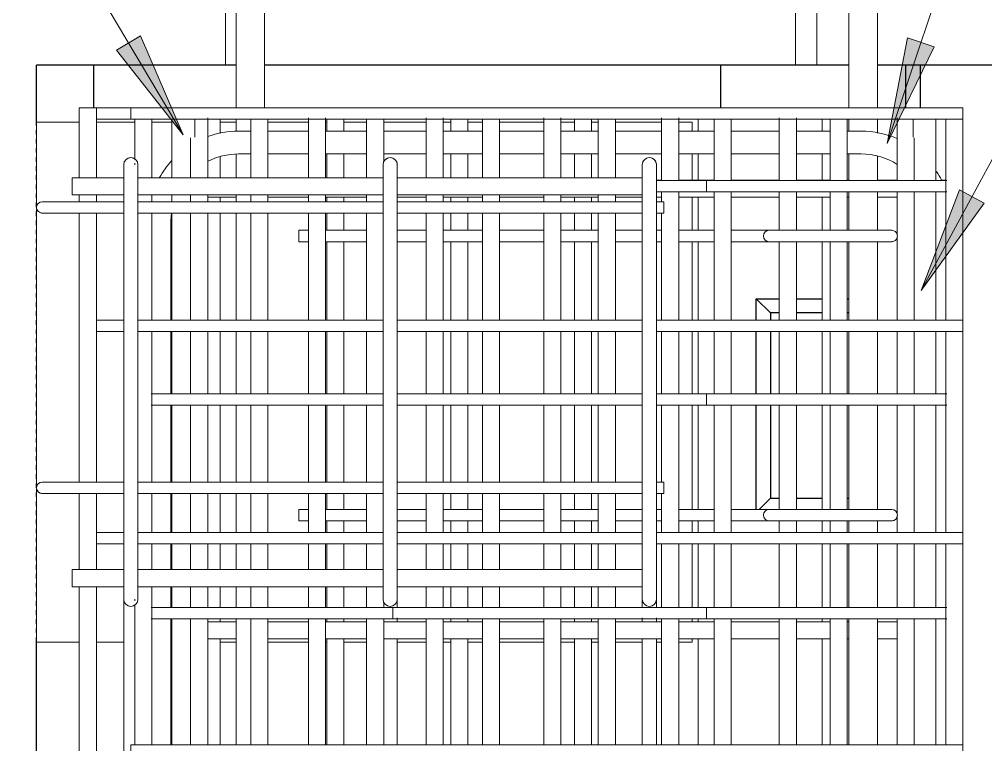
# Model space of a CAD drawing. Header units: millimetres. Extents: x 20 to 15200, y -2824 to 20808.
# Drawn here: x 2019 to 2697, y 6988 to 7497 of the extents above; entities that cross this region are included whole.
import ezdxf

# ---------------------------------------------------------------- set-up
doc = ezdxf.new("R2010")
doc.units = ezdxf.units.MM
doc.linetypes.add('Dash', pattern=[6.36, 3.18, -3.18])
for name, color, linetype, lineweight in [('A-GENM', 13, 'Continuous', 18), ('A-WALL', 113, 'Continuous', 25), ('A-WALL-HDLN', 110, 'Dash', 25), ('S-BEAM', 12, 'Continuous', 18), ('S-RBAR', 171, 'Continuous', 18), ('S-RBAR-IDEN', 171, 'Continuous', 9)]:
    doc.layers.add(name, color=color, linetype=linetype, lineweight=lineweight)

# ---------------------------------------------------------------- blocks, each defined once
blk = doc.blocks.new('M_Rectangular Corbel - M_Rectangular Corbel-2619635-Elevation Front 1')
at = {"layer": 'S-BEAM'}
for p, q in [((2031.12, 7425), (2031.12, 7060)), ((2061.2, 7425), (2031.12, 7425)), ((2100.2, 7425), (2073.2, 7425)), ((2126.2, 7425), (2112.2, 7425)), ((2171.2, 7425), (2160.52, 7425)), ((2221.91, 7425), (2193.48, 7425)), ((2234.91, 7425), (2233.91, 7425)), ((2262.77, 7425), (2246.91, 7425)), ((2304.52, 7425), (2274.77, 7425)), ((2321.77, 7425), (2316.52, 7425)), ((2344.05, 7425), (2333.77, 7425)), ((2387.13, 7425), (2356.05, 7425)), ((2408.62, 7425), (2399.13, 7425)), ((2425.34, 7425), (2420.62, 7425)), ((2469.74, 7425), (2437.34, 7425)), ((2491.2, 7425), (2481.74, 7425)), ((2491.2, 7418.6), (2491.2, 7425)), ((2491.2, 7384.17), (2491.2, 7402.6)), ((2491.2, 7349), (2491.2, 7372.17)), ((2491.2, 7285.98), (2491.2, 7341)), ((2491.2, 7234.17), (2491.2, 7277.98)), ((2491.2, 7153.09), (2491.2, 7226.17)), ((2491.2, 7136.97), (2491.2, 7145.09)), ((2491.2, 7084.34), (2491.2, 7128.97)), ((2491.2, 7074.29), (2491.2, 7076.34)), ((2031.12, 7060), (2061.2, 7060)), ((2073.2, 7060), (2092.38, 7060)), ((2125.49, 7060), (2126.2, 7060)), ((2160.52, 7060), (2171.2, 7060)), ((2193.48, 7060), (2221.91, 7060)), ((2233.91, 7060), (2234.91, 7060)), ((2246.91, 7060), (2262.77, 7060)), ((2284.29, 7060), (2304.52, 7060)), ((2316.52, 7060), (2321.77, 7060)), ((2333.77, 7060), (2344.05, 7060)), ((2356.05, 7060), (2387.13, 7060)), ((2399.13, 7060), (2408.62, 7060)), ((2420.62, 7060), (2425.34, 7060)), ((2437.34, 7060), (2456.2, 7060)), ((2466.2, 7060), (2469.74, 7060)), ((2481.74, 7060), (2491.2, 7060)), ((2491.2, 7060), (2491.2, 7062.29))]:
    blk.add_line(p, q, dxfattribs=at)
blk = doc.blocks.new('RR spread anchor face based - RR-SA-5_0-240-1726839-Elevation Front 1')
at = {"layer": 'A-GENM'}
for p, q in [((2163.7, 7529.93), (2163.7, 7534.93)), ((2163.7, 7534.93), (2171.2, 7534.93)), ((2163.7, 7465), (2163.7, 7529.93)), ((2171.2, 7529.93), (2163.7, 7529.93))]:
    blk.add_line(p, q, dxfattribs=at)
blk = doc.blocks.new('RR spread anchor face based - RR-SA-5_0-240-V6-Elevation Front 1')
at = {"layer": 'A-GENM'}
for p, q in [((2563.7, 7529.93), (2563.7, 7534.93)), ((2563.7, 7534.93), (2578.7, 7534.93)), ((2578.7, 7534.93), (2578.7, 7529.93)), ((2563.7, 7465), (2563.7, 7529.93)), ((2578.7, 7529.93), (2563.7, 7529.93)), ((2578.7, 7529.93), (2578.7, 7465))]:
    blk.add_line(p, q, dxfattribs=at)

msp = doc.modelspace()

# ---------------------------------------------------------------- hatches: boundary and pattern name
at = {"layer": 'S-RBAR-IDEN'}
for points in [[(2134.11, 7416.11), (2104.2, 7485.59), (2087.24, 7475.48)], [(2627.93, 7409.88), (2661.09, 7477.88), (2642.36, 7484.14)], [(2651.76, 7306.77), (2696.15, 7368.02), (2678.78, 7377.43)]]:
    msp.add_hatch(color=256, dxfattribs=at).paths.add_polyline_path(points)

# ---------------------------------------------------------------- linework, layer by layer
at = {"layer": 'A-WALL'}
for p, q in [((2171.2, 7465), (2031.2, 7465)), ((2031.2, 7425), (2031.2, 7465)), ((2071.2, 7465), (2071.2, 7435)), ((2601.2, 7465), (2191.2, 7465)), ((2511.2, 7435), (2511.2, 7465)), ((2711.2, 7465), (2621.2, 7465)), ((2641.2, 7435), (2641.2, 7465)), ((2651.2, 7465), (2651.2, 7435)), ((2536.2, 7285.98), (2536.2, 7300.99)), ((2536.2, 7300.99), (2552.34, 7300.99)), ((2546.2, 7290.99), (2536.2, 7300.99)), ((2564.34, 7300.99), (2582.34, 7300.99)), ((2599.91, 7300.99), (2601.2, 7300.99)), ((2546.2, 7290.99), (2546.2, 7285.98)), ((2552.34, 7290.99), (2546.2, 7290.99)), ((2582.34, 7290.99), (2564.34, 7290.99)), ((2601.2, 7290.99), (2599.91, 7290.99)), ((2536.2, 7234.17), (2536.2, 7277.98)), ((2546.2, 7277.98), (2546.2, 7234.17)), ((2536.2, 7153.09), (2536.2, 7226.17)), ((2546.2, 7226.17), (2546.2, 7160.99)), ((2538.3, 7153.09), (2546.2, 7160.99)), ((2546.2, 7160.99), (2552.34, 7160.99)), ((2564.34, 7160.99), (2582.34, 7160.99)), ((2599.91, 7160.99), (2601.2, 7160.99)), ((2031.2, -1395), (2031.2, 7060))]:
    msp.add_line(p, q, dxfattribs=at)
at = {"layer": 'A-WALL-HDLN'}
msp.add_line((2031.2, 7060.05), (2031.2, 7424.95), dxfattribs=at)
at = {"layer": 'S-RBAR'}
for p, q in [((2601.2, 7435), (2601.2, 8410)), ((2621.2, 7435), (2621.2, 8410)), ((2171.2, 7435), (2171.2, 7630)), ((2191.2, 7435), (2191.2, 7630)), ((2073.2, 7435), (2061.2, 7435)), ((2061.2, 7385.89), (2061.2, 7435)), ((2097.38, 7435), (2073.2, 7435)), ((2073.2, 7385.89), (2073.2, 7435)), ((2681.2, 7435), (2097.38, 7435)), ((2097.38, 7435), (2097.38, 7427)), ((2681.2, 7435), (2681.2, 7427)), ((2097.38, 7427), (2073.2, 7427)), ((2681.2, 7427), (2097.38, 7427)), ((2100.2, 7398.66), (2100.2, 7427)), ((2112.2, 7385.89), (2112.2, 7427)), ((2126.2, 7427), (2126.2, 7385.89)), ((2142.2, 7427), (2142.2, 7414.3)), ((2151.31, 7427.99), (2151.31, 7398.98)), ((2160.05, 7416.9), (2160.05, 7427)), ((2171.2, 7418.36), (2171.2, 7427)), ((2181.48, 7385.89), (2181.48, 7427)), ((2193.48, 7385.89), (2193.48, 7427)), ((2221.91, 7427.99), (2221.91, 7398.98)), ((2233.91, 7427.99), (2233.91, 7398.98)), ((2234.91, 7418.6), (2234.91, 7427)), ((2246.91, 7418.6), (2246.91, 7427)), ((2262.77, 7385.89), (2262.77, 7427)), ((2274.77, 7397.04), (2274.77, 7427)), ((2304.52, 7427.99), (2304.52, 7398.98)), ((2316.52, 7427.99), (2316.52, 7398.98)), ((2321.77, 7418.6), (2321.77, 7427)), ((2333.77, 7418.6), (2333.77, 7427)), ((2344.05, 7385.89), (2344.05, 7427)), ((2356.05, 7385.89), (2356.05, 7427)), ((2387.13, 7427.99), (2387.13, 7398.98)), ((2399.13, 7427.99), (2399.13, 7398.98)), ((2408.62, 7418.6), (2408.62, 7427)), ((2420.62, 7418.6), (2420.62, 7427)), ((2425.34, 7385.89), (2425.34, 7427)), ((2437.34, 7385.89), (2437.34, 7427)), ((2469.74, 7427.99), (2469.74, 7398.98)), ((2481.74, 7427.99), (2481.74, 7398.98)), ((2495.48, 7418.6), (2495.48, 7427)), ((2506.62, 7384), (2506.62, 7427)), ((2518.62, 7384), (2518.62, 7427)), ((2552.34, 7427.99), (2552.34, 7398.98)), ((2564.34, 7427.99), (2564.34, 7398.98)), ((2582.34, 7418.6), (2582.34, 7427)), ((2587.91, 7384), (2587.91, 7427)), ((2599.91, 7384), (2599.91, 7427)), ((2601.2, 7418.6), (2601.2, 7427)), ((2621.2, 7417.09), (2621.2, 7427)), ((2634.95, 7427.99), (2634.95, 7398.98)), ((2646.2, 7427), (2646.2, 7414.3)), ((2662.2, 7427), (2662.2, 7384)), ((2669.2, 7285.98), (2669.2, 7427)), ((2681.2, 7285.98), (2681.2, 7427)), ((2181.48, 7418.6), (2172.99, 7418.6)), ((2221.91, 7418.6), (2193.48, 7418.6)), ((2262.77, 7418.6), (2233.91, 7418.6)), ((2304.52, 7418.6), (2274.77, 7418.6)), ((2344.05, 7418.6), (2316.52, 7418.6)), ((2387.13, 7418.6), (2356.05, 7418.6)), ((2425.34, 7418.6), (2399.13, 7418.6)), ((2469.74, 7418.6), (2437.34, 7418.6)), ((2506.62, 7418.6), (2481.74, 7418.6)), ((2552.34, 7418.6), (2518.62, 7418.6)), ((2587.91, 7418.6), (2564.34, 7418.6)), ((2609.7, 7418.6), (2599.91, 7418.6)), ((2139.31, 7413.98), (2139.31, 7398.98)), ((2646.95, 7413.98), (2646.95, 7398.98)), ((2139.31, 7385.89), (2139.31, 7398.98)), ((2151.31, 7385.89), (2151.31, 7398.98)), ((2160.05, 7385.89), (2160.05, 7400.71)), ((2171.2, 7385.89), (2171.2, 7402.36)), ((2181.48, 7402.6), (2172.99, 7402.6)), ((2221.91, 7402.6), (2193.48, 7402.6)), ((2221.91, 7385.89), (2221.91, 7398.98)), ((2262.77, 7402.6), (2233.91, 7402.6)), ((2233.91, 7385.89), (2233.91, 7398.98)), ((2234.91, 7385.89), (2234.91, 7402.6)), ((2246.91, 7385.89), (2246.91, 7402.6)), ((2304.52, 7402.6), (2274.77, 7402.6)), ((2304.52, 7385.89), (2304.52, 7398.98)), ((2344.05, 7402.6), (2316.52, 7402.6)), ((2316.52, 7385.89), (2316.52, 7398.98)), ((2321.77, 7385.89), (2321.77, 7402.6)), ((2333.77, 7385.89), (2333.77, 7402.6)), ((2387.13, 7402.6), (2356.05, 7402.6)), ((2387.13, 7385.89), (2387.13, 7398.98)), ((2425.34, 7402.6), (2399.13, 7402.6)), ((2399.13, 7385.89), (2399.13, 7398.98)), ((2408.62, 7385.89), (2408.62, 7402.6)), ((2420.62, 7385.89), (2420.62, 7402.6)), ((2469.74, 7402.6), (2437.34, 7402.6)), ((2469.74, 7384), (2469.74, 7398.98)), ((2506.62, 7402.6), (2481.74, 7402.6)), ((2481.74, 7384), (2481.74, 7398.98)), ((2495.48, 7384.17), (2495.48, 7402.6)), ((2552.34, 7402.6), (2518.62, 7402.6)), ((2552.34, 7384), (2552.34, 7398.98)), ((2587.91, 7402.6), (2564.34, 7402.6)), ((2564.34, 7384), (2564.34, 7398.98)), ((2582.34, 7384.17), (2582.34, 7402.6)), ((2609.7, 7402.6), (2599.91, 7402.6)), ((2601.2, 7384), (2601.2, 7402.6)), ((2621.2, 7384), (2621.2, 7401.09)), ((2634.95, 7384), (2634.95, 7398.98)), ((2646.95, 7384), (2646.95, 7398.98)), ((2092.38, 7395), (2092.38, 7360)), ((2100.2, 7395), (2100.2, 7396.03)), ((2102.38, 7395), (2102.38, 7360)), ((2274.29, 7395), (2274.29, 7360)), ((2284.29, 7395), (2284.29, 7360)), ((2456.2, 7395), (2456.2, 7360)), ((2466.2, 7395), (2466.2, 7360)), ((2092.38, 7385.89), (2056.12, 7385.89)), ((2056.12, 7385.89), (2056.12, 7373.89)), ((2274.29, 7385.89), (2102.38, 7385.89)), ((2456.2, 7385.89), (2284.29, 7385.89)), ((2469.74, 7384.17), (2466.2, 7384.17)), ((2501.2, 7384), (2466.2, 7384)), ((2466.2, 7384), (2641.2, 7384)), ((2506.62, 7384.17), (2481.74, 7384.17)), ((2501.2, 7384), (2501.2, 7376)), ((2552.34, 7384.17), (2518.62, 7384.17)), ((2587.91, 7384.17), (2564.34, 7384.17)), ((2601.2, 7384.17), (2599.91, 7384.17)), ((2634.95, 7384.17), (2621.2, 7384.17)), ((2669.86, 7384), (2641.2, 7384)), ((2669.2, 7384.17), (2665.8, 7384.17)), ((2092.38, 7373.89), (2056.12, 7373.89)), ((2061.2, 7369.08), (2061.2, 7373.89)), ((2073.2, 7369.08), (2073.2, 7373.89)), ((2274.29, 7373.89), (2102.38, 7373.89)), ((2112.2, 7369.08), (2112.2, 7373.89)), ((2126.2, 7373.89), (2126.2, 7369.08)), ((2139.31, 7369.08), (2139.31, 7373.89)), ((2151.31, 7369.08), (2151.31, 7373.89)), ((2171.2, 7372.17), (2151.31, 7372.17)), ((2160.05, 7369.08), (2160.05, 7372.17)), ((2171.2, 7369.08), (2171.2, 7373.89)), ((2181.48, 7369.08), (2181.48, 7373.89)), ((2193.48, 7369.08), (2193.48, 7373.89)), ((2221.91, 7372.17), (2193.48, 7372.17)), ((2221.91, 7369.08), (2221.91, 7373.89)), ((2233.91, 7369.08), (2233.91, 7373.89)), ((2262.77, 7372.17), (2233.91, 7372.17)), ((2234.91, 7369.08), (2234.91, 7372.17)), ((2246.91, 7369.08), (2246.91, 7372.17)), ((2262.77, 7369.08), (2262.77, 7373.89)), ((2456.2, 7373.89), (2284.29, 7373.89)), ((2304.52, 7372.17), (2284.29, 7372.17)), ((2304.52, 7369.08), (2304.52, 7373.89)), ((2316.52, 7369.08), (2316.52, 7373.89)), ((2344.05, 7372.17), (2316.52, 7372.17)), ((2321.77, 7369.08), (2321.77, 7372.17)), ((2333.77, 7369.08), (2333.77, 7372.17)), ((2344.05, 7369.08), (2344.05, 7373.89)), ((2356.05, 7369.08), (2356.05, 7373.89)), ((2387.13, 7372.17), (2356.05, 7372.17)), ((2387.13, 7369.08), (2387.13, 7373.89)), ((2399.13, 7369.08), (2399.13, 7373.89)), ((2425.34, 7372.17), (2399.13, 7372.17)), ((2408.62, 7369.08), (2408.62, 7372.17)), ((2420.62, 7369.08), (2420.62, 7372.17)), ((2425.34, 7369.08), (2425.34, 7373.89)), ((2437.34, 7369.08), (2437.34, 7373.89)), ((2456.2, 7372.17), (2437.34, 7372.17)), ((2501.2, 7376), (2466.2, 7376)), ((2466.2, 7376), (2641.2, 7376)), ((2469.74, 7372.17), (2466.2, 7372.17)), ((2469.74, 7369.08), (2469.74, 7376)), ((2481.74, 7285.98), (2481.74, 7376)), ((2506.62, 7372.17), (2481.74, 7372.17)), ((2495.48, 7349), (2495.48, 7372.17)), ((2506.62, 7285.98), (2506.62, 7376)), ((2518.62, 7285.98), (2518.62, 7376)), ((2552.34, 7372.17), (2518.62, 7372.17)), ((2552.34, 7349), (2552.34, 7376)), ((2564.34, 7349), (2564.34, 7376)), ((2587.91, 7372.17), (2564.34, 7372.17)), ((2582.34, 7349), (2582.34, 7372.17)), ((2587.91, 7349), (2587.91, 7376)), ((2599.91, 7349), (2599.91, 7376)), ((2601.2, 7372.17), (2599.91, 7372.17)), ((2601.2, 7349), (2601.2, 7376)), ((2621.2, 7349), (2621.2, 7376)), ((2634.95, 7372.17), (2621.2, 7372.17)), ((2634.95, 7346.12), (2634.95, 7376)), ((2669.86, 7376), (2641.2, 7376)), ((2646.95, 7285.98), (2646.95, 7376)), ((2662.2, 7376), (2662.2, 7285.98)), ((2055.2, 7369.08), (2035.2, 7369.08)), ((2055.2, 7369.08), (2092.38, 7369.08)), ((2102.38, 7369.08), (2274.29, 7369.08)), ((2284.29, 7369.08), (2456.2, 7369.08)), ((2466.2, 7369.08), (2471.2, 7369.08)), ((2471.2, 7361.08), (2471.2, 7369.08)), ((2055.2, 7361.08), (2035.2, 7361.08)), ((2055.2, 7361.08), (2092.38, 7361.08)), ((2061.2, 7172.26), (2061.2, 7361.08)), ((2073.2, 7172.26), (2073.2, 7361.08)), ((2092.38, 7125), (2092.38, 7360)), ((2102.38, 7361.08), (2274.29, 7361.08)), ((2102.38, 7125), (2102.38, 7360)), ((2112.2, 7285.98), (2112.2, 7361.08)), ((2126.2, 7361.08), (2126.2, 7285.98)), ((2139.31, 7285.98), (2139.31, 7361.08)), ((2151.31, 7285.98), (2151.31, 7361.08)), ((2160.05, 7285.98), (2160.05, 7361.08)), ((2171.2, 7285.98), (2171.2, 7361.08)), ((2181.48, 7285.98), (2181.48, 7361.08)), ((2193.48, 7285.98), (2193.48, 7361.08)), ((2221.91, 7285.98), (2221.91, 7361.08)), ((2233.91, 7285.98), (2233.91, 7361.08)), ((2234.91, 7349), (2234.91, 7361.08)), ((2246.91, 7349), (2246.91, 7361.08)), ((2262.77, 7285.98), (2262.77, 7361.08)), ((2274.29, 7125), (2274.29, 7360)), ((2284.29, 7361.08), (2456.2, 7361.08)), ((2284.29, 7125), (2284.29, 7360)), ((2304.52, 7285.98), (2304.52, 7361.08)), ((2316.52, 7285.98), (2316.52, 7361.08)), ((2321.77, 7349), (2321.77, 7361.08)), ((2333.77, 7349), (2333.77, 7361.08)), ((2344.05, 7285.98), (2344.05, 7361.08)), ((2356.05, 7285.98), (2356.05, 7361.08)), ((2387.13, 7285.98), (2387.13, 7361.08)), ((2399.13, 7285.98), (2399.13, 7361.08)), ((2408.62, 7349), (2408.62, 7361.08)), ((2420.62, 7349), (2420.62, 7361.08)), ((2425.34, 7285.98), (2425.34, 7361.08)), ((2437.34, 7285.98), (2437.34, 7361.08)), ((2456.2, 7125), (2456.2, 7360)), ((2466.2, 7361.08), (2471.2, 7361.08)), ((2466.2, 7125), (2466.2, 7360)), ((2469.74, 7285.98), (2469.74, 7361.08)), ((2125.49, 7355.1), (2125.49, 7285.98)), ((2215.2, 7349), (2221.91, 7349)), ((2215.2, 7341), (2215.2, 7349)), ((2233.91, 7349), (2262.77, 7349)), ((2284.29, 7349), (2304.52, 7349)), ((2316.52, 7349), (2344.05, 7349)), ((2356.05, 7349), (2387.13, 7349)), ((2399.13, 7349), (2425.34, 7349)), ((2437.34, 7349), (2456.2, 7349)), ((2466.2, 7349), (2469.74, 7349)), ((2481.74, 7349), (2506.62, 7349)), ((2518.62, 7349), (2525.2, 7349)), ((2525.2, 7349), (2545.2, 7349)), ((2565.2, 7349), (2545.2, 7349)), ((2565.2, 7349), (2611.2, 7349)), ((2631.2, 7349), (2611.2, 7349)), ((2634.95, 7285.98), (2634.95, 7343.86)), ((2215.2, 7341), (2221.91, 7341)), ((2233.91, 7341), (2262.77, 7341)), ((2234.91, 7285.98), (2234.91, 7341)), ((2246.91, 7285.98), (2246.91, 7341)), ((2284.29, 7341), (2304.52, 7341)), ((2316.52, 7341), (2344.05, 7341)), ((2321.77, 7285.98), (2321.77, 7341)), ((2333.77, 7285.98), (2333.77, 7341)), ((2356.05, 7341), (2387.13, 7341)), ((2399.13, 7341), (2425.34, 7341)), ((2408.62, 7285.98), (2408.62, 7341)), ((2420.62, 7285.98), (2420.62, 7341)), ((2437.34, 7341), (2456.2, 7341)), ((2466.2, 7341), (2469.74, 7341)), ((2481.74, 7341), (2506.62, 7341)), ((2495.48, 7285.98), (2495.48, 7341)), ((2518.62, 7341), (2525.2, 7341)), ((2525.2, 7341), (2545.2, 7341)), ((2565.2, 7341), (2545.2, 7341)), ((2552.34, 7285.98), (2552.34, 7341)), ((2564.34, 7285.98), (2564.34, 7341)), ((2565.2, 7341), (2611.2, 7341)), ((2582.34, 7285.98), (2582.34, 7341)), ((2587.91, 7285.98), (2587.91, 7341)), ((2599.91, 7285.98), (2599.91, 7341)), ((2601.2, 7285.98), (2601.2, 7341)), ((2631.2, 7341), (2611.2, 7341)), ((2621.2, 7285.98), (2621.2, 7341)), ((2092.38, 7285.98), (2073.2, 7285.98)), ((2274.29, 7285.98), (2102.38, 7285.98)), ((2456.2, 7285.98), (2284.29, 7285.98)), ((2681.2, 7285.98), (2466.2, 7285.98)), ((2681.2, 7285.98), (2681.2, 7277.98)), ((2092.38, 7277.98), (2073.2, 7277.98)), ((2274.29, 7277.98), (2102.38, 7277.98)), ((2112.2, 7172.26), (2112.2, 7277.98)), ((2125.49, 7277.98), (2125.49, 7234.17)), ((2126.2, 7277.98), (2126.2, 7234.17)), ((2139.31, 7234.17), (2139.31, 7277.98)), ((2151.31, 7234.17), (2151.31, 7277.98)), ((2160.05, 7234.17), (2160.05, 7277.98)), ((2171.2, 7234.17), (2171.2, 7277.98)), ((2181.48, 7234.17), (2181.48, 7277.98)), ((2193.48, 7234.17), (2193.48, 7277.98)), ((2221.91, 7234.17), (2221.91, 7277.98)), ((2233.91, 7234.17), (2233.91, 7277.98)), ((2234.91, 7234.17), (2234.91, 7277.98)), ((2246.91, 7234.17), (2246.91, 7277.98)), ((2262.77, 7234.17), (2262.77, 7277.98)), ((2456.2, 7277.98), (2284.29, 7277.98)), ((2304.52, 7234.17), (2304.52, 7277.98)), ((2316.52, 7234.17), (2316.52, 7277.98)), ((2321.77, 7234.17), (2321.77, 7277.98)), ((2333.77, 7234.17), (2333.77, 7277.98)), ((2344.05, 7234.17), (2344.05, 7277.98)), ((2356.05, 7234.17), (2356.05, 7277.98)), ((2387.13, 7234.17), (2387.13, 7277.98)), ((2399.13, 7234.17), (2399.13, 7277.98)), ((2408.62, 7234.17), (2408.62, 7277.98)), ((2420.62, 7234.17), (2420.62, 7277.98)), ((2425.34, 7234.17), (2425.34, 7277.98)), ((2437.34, 7234.17), (2437.34, 7277.98)), ((2681.2, 7277.98), (2466.2, 7277.98)), ((2469.74, 7234.17), (2469.74, 7277.98)), ((2481.74, 7234.17), (2481.74, 7277.98)), ((2495.48, 7234.17), (2495.48, 7277.98)), ((2506.62, 7234.17), (2506.62, 7277.98)), ((2518.62, 7234.17), (2518.62, 7277.98)), ((2552.34, 7234.17), (2552.34, 7277.98)), ((2564.34, 7234.17), (2564.34, 7277.98)), ((2582.34, 7234.17), (2582.34, 7277.98)), ((2587.91, 7234.17), (2587.91, 7277.98)), ((2599.91, 7234.17), (2599.91, 7277.98)), ((2601.2, 7234.17), (2601.2, 7277.98)), ((2621.2, 7234.17), (2621.2, 7277.98)), ((2634.95, 7234.17), (2634.95, 7277.98)), ((2646.95, 7234.17), (2646.95, 7277.98)), ((2662.2, 7277.98), (2662.2, 7234.17)), ((2669.2, 7136.97), (2669.2, 7277.98)), ((2681.2, 7136.97), (2681.2, 7277.98)), ((2111.69, 7234.17), (2141.2, 7234.17)), ((2274.29, 7234.17), (2141.2, 7234.17)), ((2456.2, 7234.17), (2284.29, 7234.17)), ((2284.29, 7234.17), (2456.2, 7234.17)), ((2501.2, 7234.17), (2466.2, 7234.17)), ((2466.2, 7234.17), (2641.2, 7234.17)), ((2501.2, 7234.17), (2501.2, 7226.17)), ((2669.86, 7234.17), (2641.2, 7234.17)), ((2111.69, 7226.17), (2141.2, 7226.17)), ((2125.49, 7226.17), (2125.49, 7172.26)), ((2126.2, 7226.17), (2126.2, 7172.26)), ((2139.31, 7172.26), (2139.31, 7226.17)), ((2274.29, 7226.17), (2141.2, 7226.17)), ((2151.31, 7172.26), (2151.31, 7226.17)), ((2160.05, 7172.26), (2160.05, 7226.17)), ((2171.2, 7172.26), (2171.2, 7226.17)), ((2181.48, 7172.26), (2181.48, 7226.17)), ((2193.48, 7172.26), (2193.48, 7226.17)), ((2221.91, 7172.26), (2221.91, 7226.17)), ((2233.91, 7172.26), (2233.91, 7226.17)), ((2234.91, 7172.26), (2234.91, 7226.17)), ((2246.91, 7172.26), (2246.91, 7226.17)), ((2262.77, 7172.26), (2262.77, 7226.17)), ((2456.2, 7226.17), (2284.29, 7226.17)), ((2284.29, 7226.17), (2456.2, 7226.17)), ((2304.52, 7172.26), (2304.52, 7226.17)), ((2316.52, 7172.26), (2316.52, 7226.17)), ((2321.77, 7172.26), (2321.77, 7226.17)), ((2333.77, 7172.26), (2333.77, 7226.17)), ((2344.05, 7172.26), (2344.05, 7226.17)), ((2356.05, 7172.26), (2356.05, 7226.17)), ((2387.13, 7172.26), (2387.13, 7226.17)), ((2399.13, 7172.26), (2399.13, 7226.17)), ((2408.62, 7172.26), (2408.62, 7226.17)), ((2420.62, 7172.26), (2420.62, 7226.17)), ((2425.34, 7172.26), (2425.34, 7226.17)), ((2437.34, 7172.26), (2437.34, 7226.17)), ((2501.2, 7226.17), (2466.2, 7226.17)), ((2466.2, 7226.17), (2641.2, 7226.17)), ((2469.74, 7172.26), (2469.74, 7226.17)), ((2481.74, 7136.97), (2481.74, 7226.17)), ((2495.48, 7153.09), (2495.48, 7226.17)), ((2506.62, 7136.97), (2506.62, 7226.17)), ((2518.62, 7136.97), (2518.62, 7226.17)), ((2552.34, 7153.09), (2552.34, 7226.17)), ((2564.34, 7153.09), (2564.34, 7226.17)), ((2582.34, 7153.09), (2582.34, 7226.17)), ((2587.91, 7153.09), (2587.91, 7226.17)), ((2599.91, 7153.09), (2599.91, 7226.17)), ((2601.2, 7153.09), (2601.2, 7226.17)), ((2621.2, 7153.09), (2621.2, 7226.17)), ((2634.95, 7150.21), (2634.95, 7226.17)), ((2669.86, 7226.17), (2641.2, 7226.17)), ((2646.95, 7136.97), (2646.95, 7226.17)), ((2662.2, 7226.17), (2662.2, 7136.97)), ((2055.2, 7172.26), (2035.2, 7172.26)), ((2055.2, 7172.26), (2092.38, 7172.26)), ((2102.38, 7172.26), (2274.29, 7172.26)), ((2284.29, 7172.26), (2456.2, 7172.26)), ((2466.2, 7172.26), (2471.2, 7172.26)), ((2471.2, 7164.26), (2471.2, 7172.26)), ((2055.2, 7164.26), (2035.2, 7164.26)), ((2055.2, 7164.26), (2092.38, 7164.26)), ((2061.2, 7110.83), (2061.2, 7164.26)), ((2073.2, 7110.83), (2073.2, 7164.26)), ((2102.38, 7164.26), (2274.29, 7164.26)), ((2112.2, 7136.97), (2112.2, 7164.26)), ((2125.49, 7164.26), (2125.49, 7136.97)), ((2126.2, 7164.26), (2126.2, 7136.97)), ((2139.31, 7136.97), (2139.31, 7164.26)), ((2151.31, 7136.97), (2151.31, 7164.26)), ((2160.05, 7136.97), (2160.05, 7164.26)), ((2171.2, 7136.97), (2171.2, 7164.26)), ((2181.48, 7136.97), (2181.48, 7164.26)), ((2193.48, 7136.97), (2193.48, 7164.26)), ((2221.91, 7136.97), (2221.91, 7164.26)), ((2233.91, 7136.97), (2233.91, 7164.26)), ((2234.91, 7153.09), (2234.91, 7164.26)), ((2246.91, 7153.09), (2246.91, 7164.26)), ((2262.77, 7136.97), (2262.77, 7164.26)), ((2284.29, 7164.26), (2456.2, 7164.26)), ((2304.52, 7136.97), (2304.52, 7164.26)), ((2316.52, 7136.97), (2316.52, 7164.26)), ((2321.77, 7153.09), (2321.77, 7164.26)), ((2333.77, 7153.09), (2333.77, 7164.26)), ((2344.05, 7136.97), (2344.05, 7164.26)), ((2356.05, 7136.97), (2356.05, 7164.26)), ((2387.13, 7136.97), (2387.13, 7164.26)), ((2399.13, 7136.97), (2399.13, 7164.26)), ((2408.62, 7153.09), (2408.62, 7164.26)), ((2420.62, 7153.09), (2420.62, 7164.26)), ((2425.34, 7136.97), (2425.34, 7164.26)), ((2437.34, 7136.97), (2437.34, 7164.26)), ((2466.2, 7164.26), (2471.2, 7164.26)), ((2469.74, 7136.97), (2469.74, 7164.26)), ((2215.2, 7153.09), (2221.91, 7153.09)), ((2215.2, 7145.09), (2215.2, 7153.09)), ((2233.91, 7153.09), (2262.77, 7153.09)), ((2284.29, 7153.09), (2304.52, 7153.09)), ((2316.52, 7153.09), (2344.05, 7153.09)), ((2356.05, 7153.09), (2387.13, 7153.09)), ((2399.13, 7153.09), (2425.34, 7153.09)), ((2437.34, 7153.09), (2456.2, 7153.09)), ((2466.2, 7153.09), (2469.74, 7153.09)), ((2481.74, 7153.09), (2506.62, 7153.09)), ((2518.62, 7153.09), (2525.2, 7153.09)), ((2525.2, 7153.09), (2545.2, 7153.09)), ((2565.2, 7153.09), (2545.2, 7153.09)), ((2565.2, 7153.09), (2611.2, 7153.09)), ((2631.2, 7153.09), (2611.2, 7153.09)), ((2634.95, 7136.97), (2634.95, 7147.95)), ((2215.2, 7145.09), (2221.91, 7145.09)), ((2233.91, 7145.09), (2262.77, 7145.09)), ((2234.91, 7136.97), (2234.91, 7145.09)), ((2246.91, 7136.97), (2246.91, 7145.09)), ((2284.29, 7145.09), (2304.52, 7145.09)), ((2316.52, 7145.09), (2344.05, 7145.09)), ((2321.77, 7136.97), (2321.77, 7145.09)), ((2333.77, 7136.97), (2333.77, 7145.09)), ((2356.05, 7145.09), (2387.13, 7145.09)), ((2399.13, 7145.09), (2425.34, 7145.09)), ((2408.62, 7136.97), (2408.62, 7145.09)), ((2420.62, 7136.97), (2420.62, 7145.09)), ((2437.34, 7145.09), (2456.2, 7145.09)), ((2466.2, 7145.09), (2469.74, 7145.09)), ((2481.74, 7145.09), (2506.62, 7145.09)), ((2495.48, 7136.97), (2495.48, 7145.09)), ((2518.62, 7145.09), (2525.2, 7145.09)), ((2525.2, 7145.09), (2545.2, 7145.09)), ((2565.2, 7145.09), (2545.2, 7145.09)), ((2552.34, 7136.97), (2552.34, 7145.09)), ((2564.34, 7136.97), (2564.34, 7145.09)), ((2565.2, 7145.09), (2611.2, 7145.09)), ((2582.34, 7136.97), (2582.34, 7145.09)), ((2587.91, 7136.97), (2587.91, 7145.09)), ((2599.91, 7136.97), (2599.91, 7145.09)), ((2601.2, 7136.97), (2601.2, 7145.09)), ((2631.2, 7145.09), (2611.2, 7145.09)), ((2621.2, 7136.97), (2621.2, 7145.09)), ((2092.38, 7136.97), (2073.2, 7136.97)), ((2274.29, 7136.97), (2102.38, 7136.97)), ((2456.2, 7136.97), (2284.29, 7136.97)), ((2681.2, 7136.97), (2466.2, 7136.97)), ((2681.2, 7136.97), (2681.2, 7128.97)), ((2092.38, 7128.97), (2073.2, 7128.97)), ((2274.29, 7128.97), (2102.38, 7128.97)), ((2112.2, 7110.83), (2112.2, 7128.97)), ((2125.49, 7128.97), (2125.49, 7110.83)), ((2126.2, 7128.97), (2126.2, 7110.83)), ((2139.31, 7110.83), (2139.31, 7128.97)), ((2151.31, 7110.83), (2151.31, 7128.97)), ((2160.05, 7110.83), (2160.05, 7128.97)), ((2171.2, 7110.83), (2171.2, 7128.97)), ((2181.48, 7110.83), (2181.48, 7128.97)), ((2193.48, 7110.83), (2193.48, 7128.97)), ((2221.91, 7110.83), (2221.91, 7128.97)), ((2233.91, 7110.83), (2233.91, 7128.97)), ((2234.91, 7110.83), (2234.91, 7128.97)), ((2246.91, 7110.83), (2246.91, 7128.97)), ((2262.77, 7110.83), (2262.77, 7128.97)), ((2456.2, 7128.97), (2284.29, 7128.97)), ((2304.52, 7110.83), (2304.52, 7128.97)), ((2316.52, 7110.83), (2316.52, 7128.97)), ((2321.77, 7110.83), (2321.77, 7128.97)), ((2333.77, 7110.83), (2333.77, 7128.97)), ((2344.05, 7110.83), (2344.05, 7128.97)), ((2356.05, 7110.83), (2356.05, 7128.97)), ((2387.13, 7110.83), (2387.13, 7128.97)), ((2399.13, 7110.83), (2399.13, 7128.97)), ((2408.62, 7110.83), (2408.62, 7128.97)), ((2420.62, 7110.83), (2420.62, 7128.97)), ((2425.34, 7110.83), (2425.34, 7128.97)), ((2437.34, 7110.83), (2437.34, 7128.97)), ((2681.2, 7128.97), (2466.2, 7128.97)), ((2469.74, 7084.34), (2469.74, 7128.97)), ((2481.74, 7084.34), (2481.74, 7128.97)), ((2495.48, 7084.34), (2495.48, 7128.97)), ((2506.62, 7084.34), (2506.62, 7128.97)), ((2518.62, 7084.34), (2518.62, 7128.97)), ((2552.34, 7084.34), (2552.34, 7128.97)), ((2564.34, 7084.34), (2564.34, 7128.97)), ((2582.34, 7084.34), (2582.34, 7128.97)), ((2587.91, 7084.34), (2587.91, 7128.97)), ((2599.91, 7084.34), (2599.91, 7128.97)), ((2601.2, 7084.34), (2601.2, 7128.97)), ((2621.2, 7084.34), (2621.2, 7128.97)), ((2634.95, 7084.34), (2634.95, 7128.97)), ((2646.95, 7084.34), (2646.95, 7128.97)), ((2662.2, 7128.97), (2662.2, 7084.34)), ((2669.2, 6987.95), (2669.2, 7128.97)), ((2681.2, 6987.95), (2681.2, 7128.97)), ((2092.38, 7125), (2092.38, 7090)), ((2102.38, 7125), (2102.38, 7090)), ((2274.29, 7125), (2274.29, 7090)), ((2284.29, 7125), (2284.29, 7090)), ((2456.2, 7125), (2456.2, 7090)), ((2466.2, 7125), (2466.2, 7090)), ((2092.38, 7110.83), (2056.12, 7110.83)), ((2056.12, 7110.83), (2056.12, 7098.83)), ((2274.29, 7110.83), (2102.38, 7110.83)), ((2456.2, 7110.83), (2284.29, 7110.83)), ((2092.38, 7098.83), (2056.12, 7098.83)), ((2061.2, 6975.44), (2061.2, 7098.83)), ((2073.2, 6975.44), (2073.2, 7098.83)), ((2274.29, 7098.83), (2102.38, 7098.83)), ((2112.2, 6987.95), (2112.2, 7098.83)), ((2125.49, 7098.83), (2125.49, 7084.34)), ((2126.2, 7098.83), (2126.2, 7084.34)), ((2139.31, 7084.34), (2139.31, 7098.83)), ((2151.31, 7084.34), (2151.31, 7098.83)), ((2160.05, 7084.34), (2160.05, 7098.83)), ((2171.2, 7084.34), (2171.2, 7098.83)), ((2181.48, 7084.34), (2181.48, 7098.83)), ((2193.48, 7084.34), (2193.48, 7098.83)), ((2221.91, 7084.34), (2221.91, 7098.83)), ((2233.91, 7084.34), (2233.91, 7098.83)), ((2234.91, 7084.34), (2234.91, 7098.83)), ((2246.91, 7084.34), (2246.91, 7098.83)), ((2262.77, 7084.34), (2262.77, 7098.83)), ((2456.2, 7098.83), (2284.29, 7098.83)), ((2304.52, 7084.34), (2304.52, 7098.83)), ((2316.52, 7084.34), (2316.52, 7098.83)), ((2321.77, 7084.34), (2321.77, 7098.83)), ((2333.77, 7084.34), (2333.77, 7098.83)), ((2344.05, 7084.34), (2344.05, 7098.83)), ((2356.05, 7084.34), (2356.05, 7098.83)), ((2387.13, 7084.34), (2387.13, 7098.83)), ((2399.13, 7084.34), (2399.13, 7098.83)), ((2408.62, 7084.34), (2408.62, 7098.83)), ((2420.62, 7084.34), (2420.62, 7098.83)), ((2425.34, 7084.34), (2425.34, 7098.83)), ((2437.34, 7084.34), (2437.34, 7098.83)), ((2092.38, 7055), (2092.38, 7090)), ((2100.2, 7088.97), (2100.2, 7090)), ((2100.2, 6987.95), (2100.2, 7086.34)), ((2274.77, 7084.34), (2274.77, 7087.96)), ((2284.29, 7084.6), (2284.29, 7090)), ((2456.2, 7084.6), (2456.2, 7090)), ((2466.2, 7084.6), (2466.2, 7090)), ((2111.69, 7084.34), (2141.2, 7084.34)), ((2501.2, 7084.34), (2141.2, 7084.34)), ((2281.2, 7084.34), (2641.2, 7084.34)), ((2281.2, 7076.34), (2281.2, 7084.34)), ((2501.2, 7084.34), (2501.2, 7076.34)), ((2669.86, 7084.34), (2641.2, 7084.34)), ((2111.69, 7076.34), (2141.2, 7076.34)), ((2125.49, 7076.34), (2125.49, 6987.95)), ((2126.2, 7074.29), (2125.49, 7074.29)), ((2126.2, 7076.34), (2126.2, 6987.95)), ((2139.31, 6987.95), (2139.31, 7076.34)), ((2501.2, 7076.34), (2141.2, 7076.34)), ((2151.31, 6987.95), (2151.31, 7076.34)), ((2171.2, 7074.29), (2151.31, 7074.29)), ((2160.05, 7074.29), (2160.05, 7076.34)), ((2171.2, 6987.95), (2171.2, 7076.34)), ((2181.48, 6987.95), (2181.48, 7076.34)), ((2193.48, 6987.95), (2193.48, 7076.34)), ((2221.91, 7074.29), (2193.48, 7074.29)), ((2221.91, 6987.95), (2221.91, 7076.34)), ((2233.91, 6987.95), (2233.91, 7076.34)), ((2262.77, 7074.29), (2233.91, 7074.29)), ((2234.91, 7074.29), (2234.91, 7076.34)), ((2246.91, 7074.29), (2246.91, 7076.34)), ((2262.77, 6987.95), (2262.77, 7076.34)), ((2274.77, 6987.95), (2274.77, 7076.34)), ((2304.52, 7074.29), (2274.77, 7074.29)), ((2281.2, 7076.34), (2641.2, 7076.34)), ((2284.29, 7074.67), (2284.29, 7077.03)), ((2304.52, 6987.95), (2304.52, 7076.34)), ((2316.52, 6987.95), (2316.52, 7076.34)), ((2344.05, 7074.29), (2316.52, 7074.29)), ((2321.77, 7074.29), (2321.77, 7076.34)), ((2333.77, 7074.29), (2333.77, 7076.34)), ((2344.05, 6987.95), (2344.05, 7076.34)), ((2356.05, 6987.95), (2356.05, 7076.34)), ((2387.13, 7074.29), (2356.05, 7074.29)), ((2387.13, 6987.95), (2387.13, 7076.34)), ((2399.13, 6987.95), (2399.13, 7076.34)), ((2425.34, 7074.29), (2399.13, 7074.29)), ((2408.62, 7074.29), (2408.62, 7076.34)), ((2420.62, 7074.29), (2420.62, 7076.34)), ((2425.34, 6987.95), (2425.34, 7076.34)), ((2437.34, 6987.95), (2437.34, 7076.34)), ((2469.74, 7074.29), (2437.34, 7074.29)), ((2456.2, 7074.67), (2456.2, 7077.03)), ((2466.2, 7074.67), (2466.2, 7077.03)), ((2469.74, 6987.95), (2469.74, 7076.34)), ((2481.74, 6987.95), (2481.74, 7076.34)), ((2506.62, 7074.29), (2481.74, 7074.29)), ((2495.48, 7074.29), (2495.48, 7076.34)), ((2506.62, 6987.95), (2506.62, 7076.34)), ((2518.62, 6987.95), (2518.62, 7076.34)), ((2552.34, 7074.29), (2518.62, 7074.29)), ((2552.34, 6987.95), (2552.34, 7076.34)), ((2564.34, 6987.95), (2564.34, 7076.34)), ((2587.91, 7074.29), (2564.34, 7074.29)), ((2582.34, 7074.29), (2582.34, 7076.34)), ((2587.91, 6987.95), (2587.91, 7076.34)), ((2599.91, 6987.95), (2599.91, 7076.34)), ((2601.2, 7074.29), (2599.91, 7074.29)), ((2601.2, 6987.95), (2601.2, 7076.34)), ((2621.2, 6987.95), (2621.2, 7076.34)), ((2634.95, 7074.29), (2621.2, 7074.29)), ((2634.95, 6987.95), (2634.95, 7076.34)), ((2669.86, 7076.34), (2641.2, 7076.34)), ((2646.95, 6987.95), (2646.95, 7076.34)), ((2662.2, 7076.34), (2662.2, 6987.95)), ((2126.2, 7062.29), (2125.49, 7062.29)), ((2171.2, 7062.29), (2151.31, 7062.29)), ((2160.05, 6987.95), (2160.05, 7062.29)), ((2221.91, 7062.29), (2193.48, 7062.29)), ((2262.77, 7062.29), (2233.91, 7062.29)), ((2234.91, 6987.95), (2234.91, 7062.29)), ((2246.91, 6987.95), (2246.91, 7062.29)), ((2304.52, 7062.29), (2274.77, 7062.29)), ((2284.29, 7055), (2284.29, 7062.57)), ((2344.05, 7062.29), (2316.52, 7062.29)), ((2321.77, 6987.95), (2321.77, 7062.29)), ((2333.77, 6987.95), (2333.77, 7062.29)), ((2387.13, 7062.29), (2356.05, 7062.29)), ((2425.34, 7062.29), (2399.13, 7062.29)), ((2408.62, 6987.95), (2408.62, 7062.29)), ((2420.62, 6987.95), (2420.62, 7062.29)), ((2469.74, 7062.29), (2437.34, 7062.29)), ((2456.2, 7055), (2456.2, 7062.57)), ((2466.2, 7055), (2466.2, 7062.57)), ((2506.62, 7062.29), (2481.74, 7062.29)), ((2495.48, 6987.95), (2495.48, 7062.29)), ((2552.34, 7062.29), (2518.62, 7062.29)), ((2587.91, 7062.29), (2564.34, 7062.29)), ((2582.34, 6987.95), (2582.34, 7062.29)), ((2601.2, 7062.29), (2599.91, 7062.29)), ((2634.95, 7062.29), (2621.2, 7062.29)), ((2092.38, 6975.44), (2092.38, 7055)), ((2284.29, 6987.95), (2284.29, 7055)), ((2456.2, 6987.95), (2456.2, 7055)), ((2466.2, 6987.95), (2466.2, 7055)), ((2681.2, 6987.95), (2097.38, 6987.95)), ((2097.38, 6987.95), (2097.38, 6979.95)), ((2681.2, 6987.95), (2681.2, 6979.95))]:
    msp.add_line(p, q, dxfattribs=at)
for centre, radius, start, end in [((2172.99, 7355.1), 63.5, 90, 110.14576), ((2609.7, 7355.1), 63.5, 66.36154, 90), ((2097.38, 7395), 5, 0, 180), ((2097.38, 7395), 5, 105, 150), ((2097.38, 7395), 5, 59.46108, 75), ((2172.99, 7355.1), 63.5, 137.8204, 150.94214), ((2172.99, 7355.1), 47.5, 90, 117.30122), ((2279.29, 7395), 5, 0, 180), ((2279.29, 7395), 5, 105, 150), ((2279.29, 7395), 5, 30, 75), ((2461.2, 7395), 5, 0, 180), ((2461.2, 7395), 5, 105, 150), ((2461.2, 7395), 5, 30, 75), ((2609.7, 7355.1), 47.5, 57.70542, 90), ((2279.29, 7395), 5, 0, 15), ((2461.2, 7395), 5, 0, 15), ((2609.7, 7355.1), 63.5, 27.20818, 33.70508), ((2172.99, 7355.1), 63.5, 162.69533, 163.72889), ((2035.2, 7365.08), 4, 90, 270), ((2035.2, 7365.08), 4, 120, 165), ((2035.2, 7365.08), 4, 195, 240), ((2035.2, 7365.08), 4, 255, 270), ((2172.99, 7355.1), 47.5, 173.50076, 180), ((2545.2, 7345), 4, 90, 270), ((2631.2, 7345), 4, 270, 90), ((2631.2, 7345), 4, 19.08527, 60), ((2631.2, 7345), 4, 300, 340.91473), ((2631.2, 7345), 4, 270, 285), ((2035.2, 7168.26), 4, 90, 270), ((2035.2, 7168.26), 4, 120, 165), ((2035.2, 7168.26), 4, 195, 240), ((2035.2, 7168.26), 4, 255, 270), ((2545.2, 7149.09), 4, 90, 270), ((2631.2, 7149.09), 4, 270, 90), ((2631.2, 7149.09), 4, 19.08527, 60), ((2631.2, 7149.09), 4, 300, 340.91473), ((2631.2, 7149.09), 4, 270, 285), ((2097.38, 7090), 5, 180, 0), ((2279.29, 7090), 5, 180, 0), ((2461.2, 7090), 5, 180, 0)]:
    msp.add_arc(centre, radius, start, end, dxfattribs=at)
at = {"layer": 'S-RBAR-IDEN'}
for p, q in [((2627.93, 7409.88), (2865.02, 8118.65)), ((2134.11, 7416.11), (1846.26, 7899.15)), ((2651.76, 7306.77), (2954.57, 7866.15)), ((2104.2, 7485.59), (2087.24, 7475.48)), ((2134.11, 7416.11), (2104.2, 7485.59)), ((2642.36, 7484.14), (2627.93, 7409.88)), ((2661.09, 7477.88), (2642.36, 7484.14)), ((2087.24, 7475.48), (2134.11, 7416.11)), ((2627.93, 7409.88), (2661.09, 7477.88)), ((2678.78, 7377.43), (2651.76, 7306.77)), ((2696.15, 7368.02), (2678.78, 7377.43)), ((2651.76, 7306.77), (2696.15, 7368.02))]:
    msp.add_line(p, q, dxfattribs=at)

# ---------------------------------------------------------------- block references
at = {"layer": 'A-GENM'}
for name in ['RR spread anchor face based - RR-SA-5_0-240-1726839-Elevation Front 1', 'RR spread anchor face based - RR-SA-5_0-240-V6-Elevation Front 1']:
    msp.add_blockref(name, (0, 0), dxfattribs=at)
at = {"layer": 'S-BEAM'}
msp.add_blockref('M_Rectangular Corbel - M_Rectangular Corbel-2619635-Elevation Front 1', (0, 0), dxfattribs=at)

doc.saveas('drawing.dxf')
